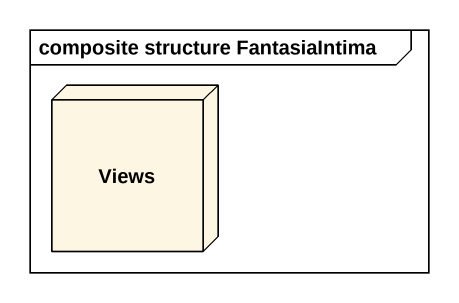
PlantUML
@startuml
mainframe composite structure FantasiaIntima
node Views
@enduml
